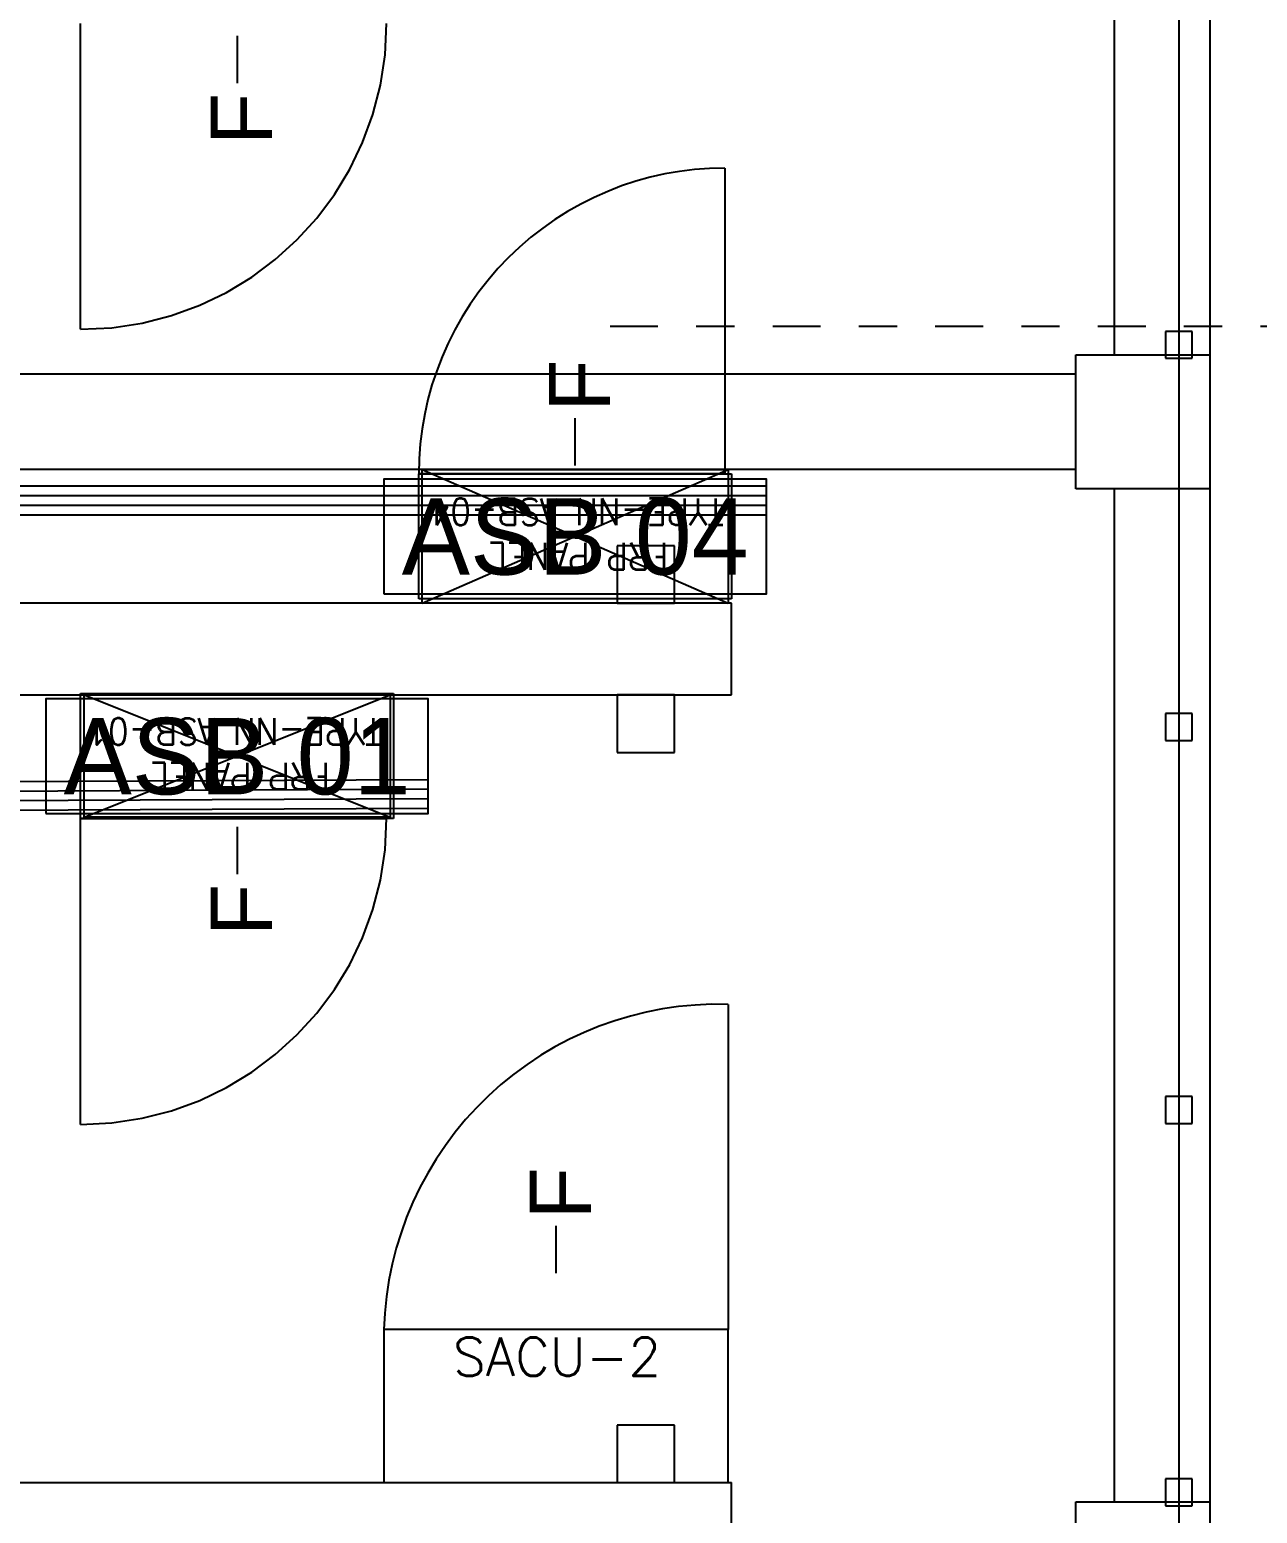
# Model space of a CAD drawing. Header units: metres. Extents: x 531277 to 531672, y 2673439 to 2673782.
# Drawn here: x 531471.43 to 531474.639, y 2673589.073 to 2673592.954 of the extents above; entities that cross this region are included whole.
import ezdxf
from ezdxf.enums import TextEntityAlignment as Align

# ---------------------------------------------------------------- set-up
doc = ezdxf.new("R2010")
doc.units = ezdxf.units.M
for name, pattern in [('CENTER', [2, 1.25, -0.25, 0.25, -0.25]), ('DASHED', [0.75, 0.5, -0.25]), ('HIDDEN', [0.375, 0.25, -0.125]), ('PHANTOM', [63.5, 31.75, -6.35, 6.35, -6.35, 6.35, -6.35])]:
    doc.linetypes.add(name, pattern=pattern)
for name, color, linetype in [('1', 5, 'Continuous'), ('IDT', 7, 'Continuous'), ('LT Cable(AG) INV to LT Panel BL-05', 2, 'Continuous')]:
    doc.layers.add(name, color=color, linetype=linetype)
doc.styles.add('Arial', font='arial.ttf')
doc.styles.add('RomanS', font='romans.shx')
doc.styles.get("Standard").update_dxf_attribs({"font": 'Adani Regular.ttf'})

# ---------------------------------------------------------------- blocks, each defined once
blk = doc.blocks.new('IDT')
at = {"layer": 'IDT', "color": 8, "linetype": 'PHANTOM', "ltscale": 0.25}
blk.add_line((25.6331, 9.1603), (25.6331, 16.0353), dxfattribs=at)
at = {"layer": 'IDT', "color": 8}
for p, q in [((25.552, 15.0601), (25.552, 15.4101)), ((25.902, 15.4101), (25.902, 15.0601)), ((25.902, 15.0601), (25.552, 15.0601)), ((25.552, 12.4101), (25.552, 15.0601)), ((25.5981, 15.0703), (25.5981, 15.0003)), ((25.6681, 15.0703), (25.5981, 15.0703)), ((25.6681, 15.0003), (25.6681, 15.0703)), ((25.802, 12.4101), (25.802, 15.0601)), ((25.5981, 15.0003), (25.6681, 15.0003)), ((32.6992, 15.0097), (26.802, 15.0097)), ((26.951, 15.0097), (26.951, 14.8597)), ((27.101, 15.0097), (26.951, 15.0097)), ((27.101, 14.8597), (27.101, 15.0097)), ((26.951, 14.8597), (27.101, 14.8597)), ((25.5981, 14.0703), (25.5981, 14.0003)), ((25.6681, 14.0703), (25.5981, 14.0703)), ((25.6681, 14.0003), (25.6681, 14.0703)), ((25.5981, 14.0003), (25.6681, 14.0003)), ((27.686, 13.2732), (28.504, 13.2732)), ((27.686, 12.9462), (27.686, 13.2732)), ((28.504, 13.2732), (28.504, 12.9462)), ((27.695, 12.9497), (27.695, 13.2697)), ((27.695, 13.2697), (28.495, 13.2697)), ((28.495, 13.2697), (27.695, 12.9497)), ((28.495, 12.9497), (27.695, 13.2697)), ((28.495, 13.2697), (28.495, 12.9497)), ((26.951, 13.0997), (26.951, 12.9497)), ((27.101, 13.0997), (26.951, 13.0997)), ((27.101, 12.9497), (27.101, 13.0997)), ((25.5981, 13.0685), (25.5981, 12.9985)), ((25.6681, 13.0685), (25.5981, 13.0685)), ((25.6681, 12.9985), (25.6681, 13.0685)), ((25.5981, 12.9985), (25.6681, 12.9985)), ((32.6992, 12.9497), (26.802, 12.9497)), ((26.951, 12.9497), (27.101, 12.9497)), ((28.504, 12.9462), (27.686, 12.9462)), ((28.495, 12.9497), (27.695, 12.9497)), ((26.802, 12.7097), (32.6992, 12.7097)), ((26.802, 12.6984), (27.62, 12.6984)), ((26.802, 12.3714), (26.802, 12.6984)), ((26.811, 12.3601), (26.811, 12.7097)), ((26.811, 12.7097), (27.611, 12.7097)), ((27.611, 12.7097), (26.811, 12.3601)), ((27.611, 12.3601), (26.811, 12.7097)), ((26.951, 12.7097), (26.951, 12.5597)), ((27.101, 12.7097), (26.951, 12.7097)), ((27.101, 12.5597), (27.101, 12.7097)), ((27.611, 12.7097), (27.611, 12.3601)), ((27.62, 12.6984), (27.62, 12.3714)), ((26.951, 12.5597), (27.101, 12.5597)), ((25.552, 12.0601), (25.552, 12.4101)), ((25.552, 12.4101), (25.902, 12.4101)), ((25.902, 12.4101), (25.902, 12.0601)), ((25.902, 12.3601), (29.552, 12.3601)), ((27.62, 12.3714), (26.802, 12.3714)), ((27.611, 12.3601), (26.811, 12.3601)), ((25.902, 12.1101), (29.552, 12.1101)), ((25.902, 12.0601), (25.552, 12.0601)), ((25.552, 9.4101), (25.552, 12.0601)), ((25.5981, 12.0685), (25.5981, 11.9985)), ((25.6681, 12.0685), (25.5981, 12.0685)), ((25.6681, 11.9985), (25.6681, 12.0685)), ((25.802, 9.4101), (25.802, 12.0601)), ((25.5981, 11.9985), (25.6681, 11.9985))]:
    blk.add_line(p, q, dxfattribs=at)
at = {"layer": 'IDT', "color": 8, "linetype": 'HIDDEN', "ltscale": 2.5}
for p, q in [((26.802, 15.2497), (26.802, 15.0097)), ((26.802, 12.9497), (26.802, 12.7097))]:
    blk.add_line(p, q, dxfattribs=at)
at = {"layer": 'IDT', "color": 7}
for p, q in [((27.711, 15.0097), (26.811, 15.0097)), ((26.811, 15.0097), (26.811, 14.6097)), ((27.711, 14.6097), (27.711, 15.0097)), ((26.811, 14.6097), (27.711, 14.6097)), ((27.261, 14.4621), (27.261, 14.4109)), ((27.261, 14.4109), (27.261, 14.3384)), ((28.095, 13.3458), (28.095, 13.4183)), ((28.095, 13.2947), (28.095, 13.3458)), ((27.686, 13.2732), (28.504, 13.2732)), ((27.686, 12.9462), (27.686, 13.2732)), ((28.504, 13.2732), (28.504, 12.9462)), ((28.504, 12.9462), (27.686, 12.9462)), ((26.802, 12.6984), (27.62, 12.6984)), ((26.802, 12.3714), (26.802, 12.6984)), ((27.62, 12.6984), (27.62, 12.3714)), ((27.62, 12.3714), (26.802, 12.3714)), ((27.211, 12.3497), (27.211, 12.2985)), ((27.211, 12.2985), (27.211, 12.226)), ((28.095, 11.2767), (28.095, 11.3492)), ((28.095, 11.2255), (28.095, 11.2767))]:
    blk.add_line(p, q, dxfattribs=at)
at = {"layer": 'IDT', "color": 8, "linetype": 'DASHED', "ltscale": 5}
for p, q in [((26.811, 13.7589), (26.811, 14.6097)), ((26.811, 14.6097), (27.711, 14.6097)), ((28.504, 14.0732), (28.504, 13.2732)), ((28.4602, 13.2732), (27.704, 13.2732)), ((28.504, 13.2732), (28.4602, 13.2732)), ((26.82, 11.5714), (26.82, 12.3714)), ((26.82, 12.3714), (26.8639, 12.3714)), ((26.8639, 12.3714), (27.62, 12.3714)), ((28.504, 11.9932), (28.504, 11.1932))]:
    blk.add_line(p, q, dxfattribs=at)
at = {"layer": 'IDT', "color": 8, "linetype": 'CENTER', "ltscale": 0.1}
blk.add_line((12.5447, 11.9854), (27.1642, 11.9854), dxfattribs=at)
at = {"layer": 'IDT', "color": 8, "linetype": 'DASHED', "ltscale": 5}
for centre, radius, start, end in [((26.8361, 14.6339), 0.8753, 268.3615, 358.4192), ((28.504, 13.2732), 0.8, 90, 180), ((26.82, 12.3714), 0.8, 270, 0), ((28.504, 11.1932), 0.8, 90, 180)]:
    blk.add_arc(centre, radius, start, end, dxfattribs=at)
at = {"layer": 'IDT', "color": 7, "ltscale": 0.1, "style": 'RomanS'}
blk.add_text('SACU-2', height=0.1, rotation=180, dxfattribs=at).set_placement((27.5305, 14.7306))
at = {"layer": 'IDT', "color": 7, "style": 'Arial'}
for p in [(27.1698, 14.3212), (28.0038, 13.5801), (27.1198, 12.2089), (28.0038, 11.511)]:
    blk.add_text('F', height=0.16, rotation=270, dxfattribs=at).set_placement(p)
at = {"layer": 'IDT', "color": 7, "style": 'RomanS', "width": 0.9}
for s, p in [('FRP PANEL', (27.8518, 13.1269)), ('TYPE-NN ASB-01', (27.7167, 13.0102)), ('FRP PANEL', (26.9678, 12.5521)), ('TYPE-NN ASB-04', (26.8222, 12.4354))]:
    blk.add_text(s, height=0.07, dxfattribs=at).set_placement(p)
blk = doc.blocks.new('ASB')
at = {"layer": '1', "color": 5}
blk.add_lwpolyline([(-0.5, -0.15), (0.5, -0.15), (0.5, 0.15), (-0.5, 0.15)], close=True, dxfattribs=at)
at = {"layer": '1', "color": 7}
blk.add_attdef('ID', text='', height=0.2, dxfattribs=at).set_placement((0, 0), align=Align.MIDDLE_CENTER)

msp = doc.modelspace()

# ---------------------------------------------------------------- linework, layer by layer
at = {"layer": 'LT Cable(AG) INV to LT Panel BL-05', "color": 5}
for points in [[(531472.4722, 2673590.9418), (531468.0414, 2673590.9191, 0.218347), (531467.3611, 2673590.6029), (531465.4293, 2673588.3361, -0.209031), (531464.7686, 2673588.0473), (531462.0713, 2673588.0473, 0.414214), (531461.1713, 2673587.1473), (531461.1713, 2673573.1157, 0.093355), (531461.233, 2673572.7883), (531461.3346, 2673572.528, -0.093355), (531461.3963, 2673572.2006), (531461.3963, 2673571.48), (531510.4803, 2673571.48, 0.414214), (531511.3803, 2673572.38), (531511.3803, 2673623.08, -0.414214), (531512.2803, 2673623.98), (531604.297, 2673623.98, 0.414214), (531605.197, 2673624.88), (531605.197, 2673625.1878)], [(531472.4723, 2673590.9168), (531468.0484, 2673590.8942, 0.218172), (531467.3684, 2673590.5784), (531465.4332, 2673588.3106, -0.208857), (531464.7729, 2673588.0223), (531462.0963, 2673588.0223, 0.414214), (531461.1963, 2673587.1223), (531461.1963, 2673573.1204, 0.093355), (531461.258, 2673572.793), (531461.3596, 2673572.5327, -0.093355), (531461.4213, 2673572.2053), (531461.4213, 2673571.505), (531510.4553, 2673571.505, 0.414214), (531511.3553, 2673572.405), (531511.3553, 2673623.105, -0.414214), (531512.2553, 2673624.005), (531539.513, 2673624.005, 0.414214), (531540.413, 2673624.905), (531540.413, 2673625.1878)], [(531472.4722, 2673590.9668), (531468.0345, 2673590.9441, 0.218523), (531467.3538, 2673590.6274), (531465.4254, 2673588.3615, -0.209206), (531464.7643, 2673588.0723), (531462.0463, 2673588.0723, 0.414214), (531461.1463, 2673587.1723), (531461.1463, 2673573.111, 0.093355), (531461.208, 2673572.7836), (531461.3096, 2673572.5233, -0.093355), (531461.3713, 2673572.1959), (531461.3713, 2673571.455), (531510.5053, 2673571.455, 0.414214), (531511.4053, 2673572.355), (531511.4053, 2673600.555, -0.414214), (531512.3053, 2673601.455), (531604.297, 2673601.455, 0.414214), (531605.197, 2673602.355), (531605.197, 2673602.6878)], [(531473.3563, 2673591.7591), (531468.1081, 2673591.7591, -0.062332), (531467.8864, 2673591.7869), (531463.47, 2673592.9099, 0.068635), (531463.2264, 2673592.8763), (531446.9398, 2673588.2967, -0.068635), (531446.6961, 2673588.2631), (531405.6441, 2673588.2631, 0.228469), (531404.94, 2673587.9236), (531404.3999, 2673587.2451, 0.169686), (531404.204, 2673586.6846), (531404.204, 2673586.455), (531376.2463, 2673586.455, -0.414214), (531375.3463, 2673587.355), (531375.3463, 2673587.6878)], [(531473.3563, 2673591.7341), (531468.1074, 2673591.7341, -0.062389), (531467.8854, 2673591.7619), (531463.4734, 2673592.8849, 0.068635), (531463.2298, 2673592.8513), (531446.9432, 2673588.2717, -0.068635), (531446.6996, 2673588.2381), (531405.6562, 2673588.2381, 0.228469), (531404.9521, 2673587.8986), (531404.4249, 2673587.2364, 0.169686), (531404.229, 2673586.6759), (531404.229, 2673586.43), (531311.4623, 2673586.43, -0.414214), (531310.5623, 2673587.33), (531310.5623, 2673587.6878)], [(531473.3563, 2673591.6841), (531468.1058, 2673591.6841, -0.062504), (531467.8834, 2673591.712), (531463.4803, 2673592.8349, 0.068635), (531463.2367, 2673592.8013), (531446.9501, 2673588.2217, -0.068635), (531446.7065, 2673588.1881), (531405.6803, 2673588.1881, 0.228469), (531404.9762, 2673587.8486), (531404.4749, 2673587.2189, 0.169686), (531404.279, 2673586.6584), (531404.279, 2673542.28, -0.414214), (531403.379, 2673541.38), (531311.4623, 2673541.38, -0.414214), (531310.5623, 2673542.28), (531310.5623, 2673542.6878)], [(531473.3563, 2673591.7091), (531468.1066, 2673591.7091, -0.062446), (531467.8844, 2673591.737), (531463.4769, 2673592.8599, 0.068635), (531463.2333, 2673592.8263), (531446.9467, 2673588.2467, -0.068635), (531446.703, 2673588.2131), (531405.6682, 2673588.2131, 0.228469), (531404.9641, 2673587.8736), (531404.4499, 2673587.2277, 0.169686), (531404.254, 2673586.6671), (531404.254, 2673542.305, -0.414214), (531403.354, 2673541.405), (531376.2463, 2673541.405, -0.414214), (531375.3463, 2673542.305), (531375.3463, 2673542.6878)], [(531472.4722, 2673590.9918), (531468.0276, 2673590.9691, 0.218699), (531467.3464, 2673590.6519), (531465.4215, 2673588.387, -0.20938), (531464.76, 2673588.0973), (531462.0213, 2673588.0973, 0.414214), (531461.1213, 2673587.1973), (531461.1213, 2673573.1063, 0.093355), (531461.183, 2673572.7789), (531461.2846, 2673572.5186, -0.093355), (531461.3463, 2673572.1912), (531461.3463, 2673571.43), (531539.513, 2673571.43, 0.414214), (531540.413, 2673572.33), (531540.413, 2673572.6878)]]:
    msp.add_lwpolyline(points, format="xyb", dxfattribs=at)

# ---------------------------------------------------------------- block references
at = {"layer": '1'}
for p, values in [((531472.8563, 2673591.6281), {'ID': 'ASB 04'}), ((531471.9723, 2673591.0533), {'ID': 'ASB 01'})]:
    msp.add_blockref('ASB', p, dxfattribs=at).add_auto_attribs(values)
at = {"layer": 'IDT', "color": 8, "rotation": 180}
msp.add_blockref('IDT', (531500.0673, 2673604.163), dxfattribs=at)

doc.saveas('drawing.dxf')
